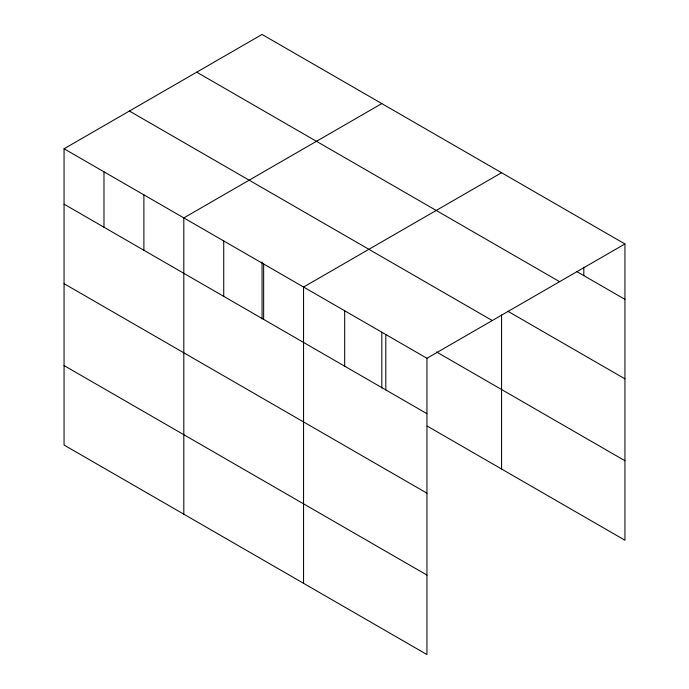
<?xml version="1.0" encoding="UTF-8"?>
<svg xmlns="http://www.w3.org/2000/svg" width="689" height="689" viewBox="0 0 689 689"><rect width="100%" height="100%" fill="white"/><g stroke="black" fill="none" stroke-linecap="round" stroke-linejoin="round"><path stroke-width="1.03" d="M64.06 148.764L426.939 358.271L426.939 654.55L64.06 445.042L64.06 148.764L262.061 34.45L624.94 243.958L624.94 540.236L427.301 426.129M381.809 103.583L183.808 217.905L183.808 514.183M501.566 172.724L303.556 287.037L303.556 583.316M426.939 358.271L624.94 243.958M576.504 271.397L624.94 299.362M196.718 72.173L559.597 281.68M507.957 311.307L624.94 378.847M129.403 111.041L492.282 320.549M436.585 352.001L624.94 460.743M64.06 204.177L426.939 413.676M64.06 283.661L426.939 493.169M64.06 365.558L426.939 575.065M583.816 267.091L583.816 275.617M501.566 314.968L501.566 469.002M385.814 334.527L385.814 389.94M381.809 332.193L381.809 388.045M344.681 310.782L344.681 366.195M263.646 263.999L263.646 319.403M262.061 261.984L262.061 318.912M223.727 240.952L223.727 296.356M143.889 194.858L143.889 250.262M103.979 171.811L103.979 227.224"/></g></svg>
